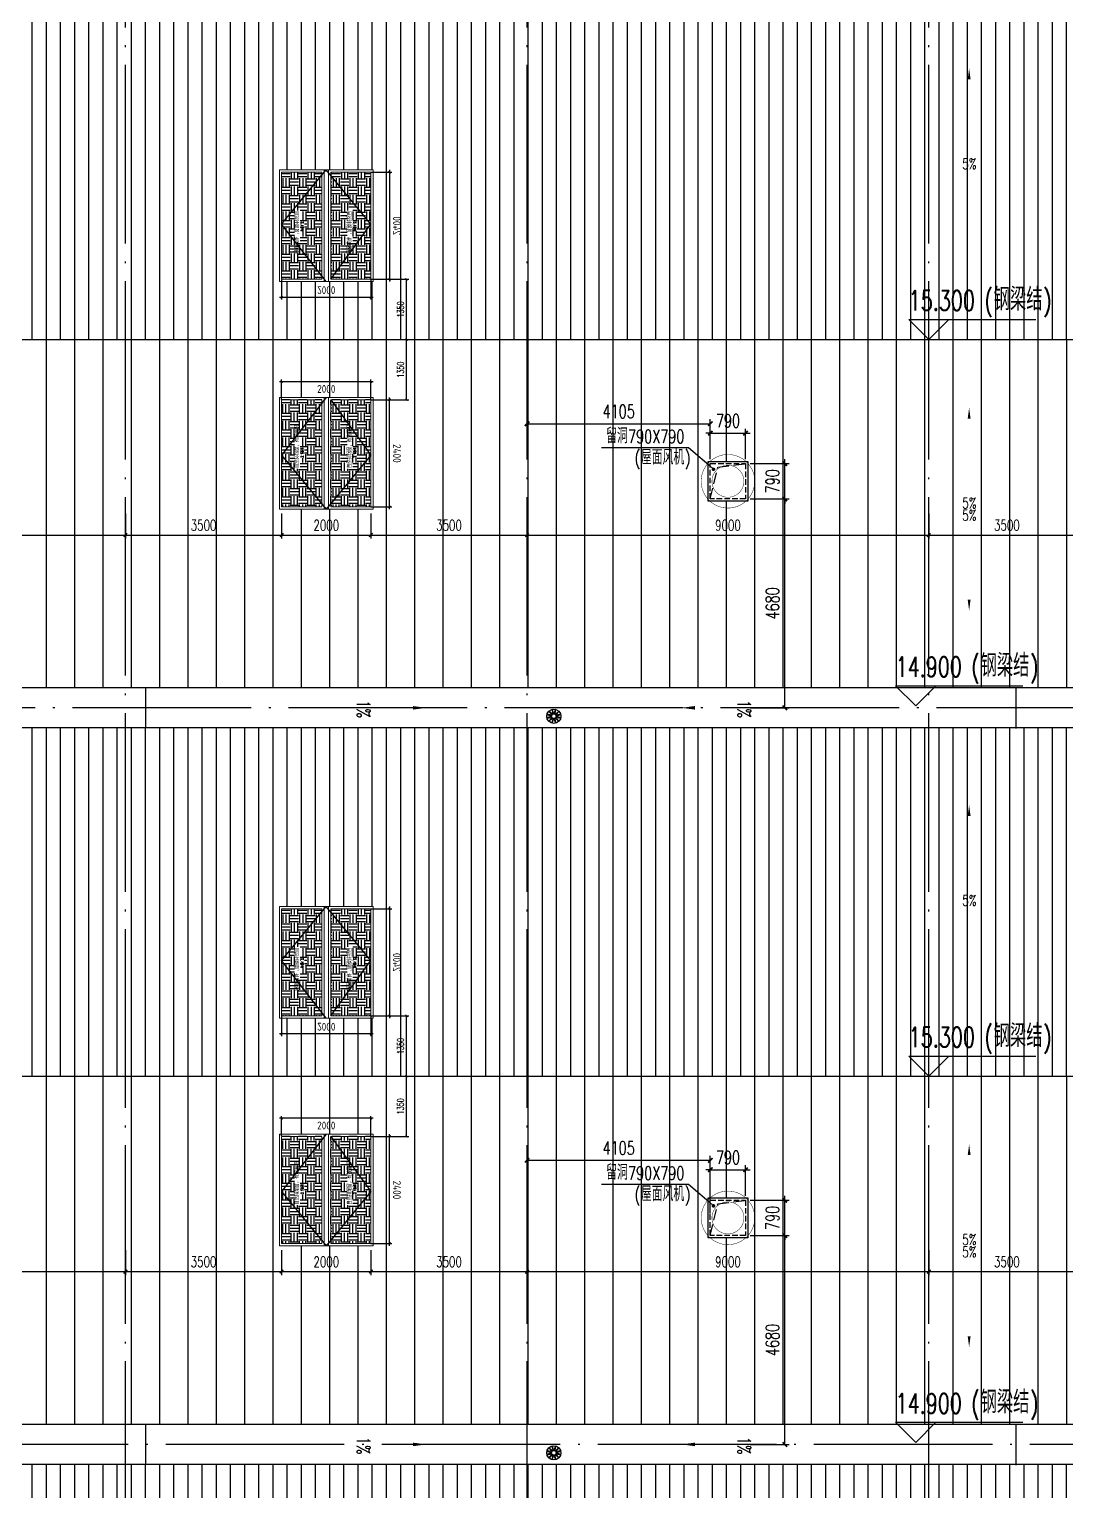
# Model space of a CAD drawing. Extents: x -1313754 to 847533, y 489853 to 941203.
# Drawn here: x 251990 to 275215, y 655532 to 688271 of the extents above; entities that cross this region are included whole.
import ezdxf

# ---------------------------------------------------------------- set-up
doc = ezdxf.new("R2010")
doc.units = 0
doc.header["$LTSCALE"] = 1000
doc.header["$MEASUREMENT"] = 0
for name, pattern in [('DASH', [0.35, 0.25, -0.1]), ('DOTE', [2.42, 2, -0.2, 0.02, -0.2]), ('HIDDEN', [9.525, 6.35, -3.175])]:
    doc.linetypes.add(name, pattern=pattern)
doc.layers.get('Defpoints').update_dxf_attribs({"color": 210})
for name, color, linetype in [('A-AXIS-DOTE', 14, 'DOTE'), ('A-AXIS-DP', 126, 'Continuous'), ('A-AXIS-SYMB', 3, 'Continuous'), ('A-DRAIN', 142, 'Continuous'), ('A-HATCH-2', 251, 'Continuous'), ('A-LIN-V', 9, 'Continuous'), ('A-SFCE', 30, 'Continuous'), ('A-WINDOW', 140, 'Continuous'), ('AS-COLN', 6, 'Continuous'), ('AS-WALL', 40, 'Continuous'), ('AS-结构边线层', 200, 'Continuous'), ('DIM_SYMB', 3, 'Continuous'), ('PUB_TEXT', 7, 'Continuous'), ('SPACE', 7, 'Continuous'), ('SPACE_HATCH', 8, 'Continuous'), ('参考线', 8, 'Continuous'), ('外框', 1, 'HIDDEN'), ('暖通', 7, 'Continuous'), ('虹吸雨水斗', 6, 'Continuous')]:
    doc.layers.add(name, color=color, linetype=linetype)
doc.layers.add('A-加建区域', color=47, linetype='Continuous', plot=False)
doc.layers.add('成型线', color=3, linetype='Continuous', lineweight=18)
doc.styles.add('_TCH_DIM', font='SIMPLEX', dxfattribs={"bigfont": 'GBCBIG'})
doc.styles.add('_TCH_DIM_T3', font='SIMPLEX', dxfattribs={"width": 0.705882, "bigfont": 'GBCBIG'})
doc.styles.add('_TCH_SPACE', font='SIMPLEX', dxfattribs={"height": 5, "bigfont": 'GBCBIG'})
doc.styles.get("Standard").update_dxf_attribs({"font": 'gbenor.shx', "bigfont": 'gbcbig.shx'})
doc.dimstyles.new('_TCH_ARCH&&100', dxfattribs={"dimtxt": 297.5, "dimasz": 100, "dimexe": 100, "dimexo": 100, "dimgap": 126.25, "dimtad": 1, "dimdec": 0, "dimzin": 0, "dimdsep": 46, "dimtxsty": '_TCH_DIM_T3', "dimblk": 'ARCHTICK', "dimcen": 0.09, "dimclrt": 7, "dimazin": 2, "dimtfac": 1, "dimtdec": 0, "dimtix": 1, "dimtmove": 2, "dimatfit": 3, "dimfxl": 0, "dimtolj": 1, "dimtzin": 0, "dimarcsym": 0})
doc.dimstyles.new('_TCH_ARCH&&50', dxfattribs={"dimtxt": 148.75, "dimasz": 50, "dimexe": 50, "dimexo": 50, "dimgap": 63.125, "dimtad": 1, "dimdec": 0, "dimzin": 0, "dimdsep": 46, "dimtxsty": '_TCH_DIM_T3', "dimblk": 'ARCHTICK', "dimcen": 0.09, "dimclrt": 7, "dimazin": 2, "dimtfac": 1, "dimtdec": 0, "dimtix": 1, "dimtmove": 2, "dimatfit": 3, "dimfxl": 0, "dimtolj": 1, "dimtzin": 0, "dimarcsym": 0})
doc.dimstyles.new('_TCH_ARCH&&80', dxfattribs={"dimtxt": 238, "dimasz": 80, "dimexe": 80, "dimexo": 80, "dimgap": 101, "dimtad": 1, "dimdec": 0, "dimzin": 0, "dimdsep": 46, "dimtxsty": '_TCH_DIM_T3', "dimblk": 'ARCHTICK', "dimcen": 0.09, "dimclrt": 7, "dimazin": 2, "dimtfac": 1, "dimtdec": 0, "dimtix": 1, "dimtmove": 2, "dimatfit": 3, "dimfxl": 0, "dimtolj": 1, "dimtzin": 0, "dimarcsym": 0})
pattern_1 = [(90, (-500100, 0), (-317.5, 0), [])]
pattern_2 = [(90, (-500100, 0), (-635, 0), [])]
pattern_3 = [(0, (0, 0), (187.5, 187.5), [187.5, -187.5]), (0, (0, 70.31), (187.5, 187.5), [187.5, -187.5]), (0, (0, 140.62), (187.5, 187.5), [187.5, -187.5]), (90, (23.44, 164.06), (-187.5, 187.5), [187.5, -187.5]), (90, (93.75, 164.06), (-187.5, 187.5), [187.5, -187.5]), (90, (164.06, 164.06), (-187.5, 187.5), [187.5, -187.5])]

# ---------------------------------------------------------------- blocks, each defined once
blk = doc.blocks.new('423213')
at = {"layer": 'A-AXIS-SYMB'}
for p, q in [((327494, 689616), (327044, 690066)), ((327044, 690066), (329894, 690066)), ((327494, 689616), (327944, 690066))]:
    blk.add_line(p, q, dxfattribs=at)
at = {"layer": 'PUB_TEXT', "style": '_TCH_DIM'}
blk.add_text('钢梁结', height=506.4, dxfattribs=at).set_placement((328948, 690266))
at = {"layer": 'PUB_TEXT', "style": '_TCH_DIM', "width": 0.705882}
for s, height, p in [('14.900', 446.2, (327043, 690266)), ('(', 446, (328738, 690266)), (')', 446, (330054, 690266))]:
    blk.add_text(s, height=height, dxfattribs=at).set_placement(p)
blk = doc.blocks.new('w4243')
at = {"layer": 'A-AXIS-SYMB'}
for p, q in [((327787, 697820), (327337, 698270)), ((327337, 698270), (330187, 698270)), ((327787, 697820), (328237, 698270))]:
    blk.add_line(p, q, dxfattribs=at)
at = {"layer": 'PUB_TEXT', "style": '_TCH_DIM', "width": 0.705882}
for s, height, p in [('(', 446, (329032, 698470)), (')', 446, (330347, 698470)), ('15.300', 446.2, (327337, 698470))]:
    blk.add_text(s, height=height, dxfattribs=at).set_placement(p)
at = {"layer": 'PUB_TEXT', "style": '_TCH_DIM'}
blk.add_text('钢梁结', height=506.4, dxfattribs=at).set_placement((329242, 698470))
blk = doc.blocks.new('rrrrrrrrrrrrrrrrrrrrr')
at = {"layer": 'A-HATCH-2'}
h = blk.add_hatch(dxfattribs=at)
h.set_pattern_fill('ANSI31', color=256, scale=200, angle=45)
h.set_pattern_definition(pattern_1)
h.paths.add_polyline_path([(-266220, 681320), (-133684.3, 681320), (-128454.2, 681320), (-128454.2, 689120), (-274689.3, 689120), (-277219.5, 681320), (-262540, 681320)])
h = blk.add_hatch(dxfattribs=at)
h.set_pattern_fill('ANSI31', color=256, scale=400, angle=45)
h.set_pattern_definition(pattern_2)
h.paths.add_polyline_path([(-266220, 681320), (-133684.3, 681320), (-128454.2, 681320), (-128454.2, 673520), (-279749.7, 673520), (-277219.5, 681320), (-262540, 681320)])
h = blk.add_hatch(dxfattribs=at)
h.set_pattern_fill('ANSI31', color=256, scale=200, angle=45)
h.set_pattern_definition(pattern_1)
h.paths.add_polyline_path([(-266220, 664820), (-133684.3, 664820), (-128454.2, 664820), (-128454.2, 672620), (-280041.7, 672620), (-282571.9, 664820), (-262540, 664820)])
h = blk.add_hatch(dxfattribs=at)
h.set_pattern_fill('ANSI31', color=256, scale=400, angle=45)
h.set_pattern_definition(pattern_2)
h.paths.add_polyline_path([(-266220, 664820), (-133684.3, 664820), (-128454.2, 664820), (-128454.2, 657020), (-285102.1, 657020), (-282571.9, 664820), (-262540, 664820)])
h = blk.add_hatch(dxfattribs=at)
h.set_pattern_fill('ANSI31', color=256, scale=200, angle=45)
h.set_pattern_definition(pattern_1)
h.paths.add_polyline_path([(-266220, 648320), (-133684.3, 648320), (-128454.2, 648320), (-128454.2, 656120), (-285554.2, 656120), (-285554.2, 654270), (-285854.2, 654270), (-285854.2, 648345), (-262540, 648320)])
at = {"layer": 'A-AXIS-SYMB'}
for points in [[(-227050, 685460, 0, 0, 0), (-227050, 687390, 0, 64, 0), (-227050, 687150, 0, 0, 0)], [(-227050, 685460, 0, 0, 0), (-227050, 687390, 0, 64, 0), (-227050, 687150, 0, 0, 0)], [(-227050, 677860, 0, 0, 0), (-227050, 679790, 0, 64, 0), (-227050, 679550, 0, 0, 0)], [(-227050, 677180, 0, 0, 0), (-227050, 675250, 0, 64, 0), (-227050, 675490, 0, 0, 0)], [(-227050, 668960, 0, 0, 0), (-227050, 670890, 0, 64, 0), (-227050, 670650, 0, 0, 0)], [(-227050, 668960, 0, 0, 0), (-227050, 670890, 0, 64, 0), (-227050, 670650, 0, 0, 0)], [(-227050, 661360, 0, 0, 0), (-227050, 663290, 0, 64, 0), (-227050, 663050, 0, 0, 0)], [(-227050, 660680, 0, 0, 0), (-227050, 658750, 0, 64, 0), (-227050, 658990, 0, 0, 0)]]:
    blk.add_lwpolyline(points, format="xyseb", dxfattribs=at)
at = {"layer": 'A-LIN-V'}
for points in [[(-128454.2, 673520), (-279749.7, 673520)], [(-280041.7, 672620), (-285102.1, 657020), (-128454.2, 657020)], [(-128454.2, 672620), (-280041.7, 672620)], [(-128454.2, 656120), (-285554.2, 656120)]]:
    blk.add_lwpolyline(points, dxfattribs=at)
at = {"layer": 'A-SFCE'}
for points in [[(-277958.7, 681320), (-128454.2, 681320)], [(-283307.8, 664820), (-128454.2, 664820)]]:
    blk.add_lwpolyline(points, dxfattribs=at)
at = {"layer": 'A-WINDOW'}
for name, p in [('w4243', (-555741.6, -16500)), ('w4243', (-555741.6, -16500)), ('423213', (-555741.6, -16500)), ('w4243', (-555741.6, -33000)), ('w4243', (-555741.6, -33000)), ('423213', (-555741.6, -33000))]:
    blk.add_blockref(name, p, dxfattribs=at)
at = {"layer": 'PUB_TEXT', "style": '_TCH_DIM', "width": 0.705882}
for p in [(-227202, 685138), (-227202, 685138), (-227202, 677538), (-227202, 677264), (-227202, 668638), (-227202, 668638), (-227202, 661038), (-227202, 660764)]:
    blk.add_text('5%', height=238, dxfattribs=at).set_placement(p)
blk = doc.blocks.new('_ArchTick')
at = {"color": 0, "linetype": 'ByBlock', "const_width": 0.4}
blk.add_lwpolyline([(-0.5, -0.5), (0.5, 0.5)], dxfattribs=at)
blk = doc.blocks.new('44')
at = {"layer": 'A-AXIS-DP', "color": 1}
for p, q in [((280302, 745270), (280302, 747370)), ((277446, 744900), (279946, 744900))]:
    blk.add_line(p, q, dxfattribs=at)
for p, xscale, yscale, zscale, rotation in [((280302, 747320), -50.00000000000003, 50.00000000000003, 50.00000000000001, 270), ((280302, 745320), -50.00000000000001, 50.00000000000001, 50.00000000000001, 90), ((279896, 744900), -50, 50, 50, 180)]:
    blk.add_blockref('_ArchTick', p, dxfattribs=dict(at, xscale=xscale, yscale=yscale, zscale=zscale, rotation=rotation))
at = {"layer": 'A-AXIS-DP', "color": 1, "xscale": -50, "yscale": 50, "zscale": 50}
blk.add_blockref('_ArchTick', (277496, 744900), dxfattribs=at)
at = {"layer": 'A-AXIS-DP', "color": 1, "insert": (278696, 744737), "char_height": 175, "attachment_point": 5, "rotation": 180}
blk.add_mtext('\\A1;2400', dxfattribs=at)
blk.add_wipeout([(277446, 745270), (279946, 745270), (279946, 747370), (277446, 747370)]).dxf.layer = '参考线'
at = {"layer": 'SPACE_HATCH'}
h = blk.add_hatch(dxfattribs=at)
h.set_pattern_fill('土壤', color=1, scale=50, style=0)
h.set_pattern_definition(pattern_3)
h.paths.add_polyline_path([(277496, 746420), (279896, 746420), (279896, 747320), (277496, 747320)])
h.paths.add_polyline_path([(278352, 746904), (279057, 746904), (279057, 747034), (278352, 747034)])
h.paths.add_polyline_path([(278591, 746811), (278817, 746811), (278817, 746895), (278591, 746895)])
h = blk.add_hatch(dxfattribs=at)
h.set_pattern_fill('土壤', color=1, scale=50, style=0)
h.set_pattern_definition(pattern_3)
h.paths.add_polyline_path([(277496, 746220), (279896, 746220), (279896, 745320), (277496, 745320)])
h.paths.add_polyline_path([(278352, 745724), (279057, 745724), (279057, 745854), (278352, 745854)])
h.paths.add_polyline_path([(278591, 745631), (278817, 745631), (278817, 745715), (278591, 745715)])
at = {"layer": 'A-AXIS-DP', "color": 1}
for p, q in [((279906, 747320), (280352, 747320)), ((277496, 745320), (277496, 744850)), ((279896, 745320), (279896, 744850)), ((279906, 745320), (280352, 745320))]:
    blk.add_line(p, q, dxfattribs=at)
at = {"layer": '外框'}
for points in [[(279946, 746320), (278658, 747320), (277446, 746320)], [(279896, 746220), (278658, 745320), (277446, 746320)]]:
    blk.add_lwpolyline(points, dxfattribs=at)
at = {"layer": '成型线'}
for p, q in [((279946, 745270), (279946, 747370)), ((277446, 746370), (279946, 746370)), ((277446, 746270), (279946, 746270)), ((277496, 746420), (279896, 746420)), ((277496, 746220), (279896, 746220))]:
    blk.add_line(p, q, dxfattribs=at)
for points in [[(279946, 745270), (277446, 745270), (277446, 747370), (279946, 747370)], [(277496, 746420), (277496, 747320), (279896, 747320), (279896, 746420)], [(279896, 746220), (279896, 745320), (277496, 745320), (277496, 746220)]]:
    blk.add_lwpolyline(points, dxfattribs=at)
at = {"layer": 'A-AXIS-DP', "color": 1, "insert": (280139, 746320), "char_height": 175, "attachment_point": 5, "rotation": 270}
blk.add_mtext('\\A1;2000', dxfattribs=at)
at = {"layer": 'SPACE', "color": 1, "style": '_TCH_SPACE'}
for p in [(278365, 746930), (278365, 745750)]:
    blk.add_text('自然排烟窗，有效面积', height=96.5, dxfattribs=at).set_placement(p)
at = {"layer": 'SPACE', "color": 1, "style": '_TCH_SPACE', "width": 0.705882}
for s, height, p in [('2.16m', 59.5, (278600, 746828)), ('2', 29.8, (278792, 746863)), ('2.16m', 59.5, (278600, 745648)), ('2', 29.8, (278792, 745683))]:
    blk.add_text(s, height=height, dxfattribs=at).set_placement(p)
blk = doc.blocks.new('*D2266')
at = {"layer": 'A-WINDOW', "color": 0, "lineweight": -2}
for p, q in [((296446, 826270), (296446, 825470)), ((297796, 826270), (297796, 825470)), ((296446, 825520), (297796, 825520))]:
    blk.add_line(p, q, dxfattribs=at)
at = {"layer": 'Defpoints', "color": 0}
for p in [(296446, 826320), (297796, 826320), (297796, 825520)]:
    blk.add_point(p, dxfattribs=at)
at = {"layer": 'A-WINDOW', "color": 0, "lineweight": -2, "xscale": 50, "yscale": 50, "zscale": 50, "rotation": 180}
blk.add_blockref('_ArchTick', (296446, 825520), dxfattribs=at)
at = {"layer": 'A-WINDOW', "color": 0, "lineweight": -2, "xscale": 50, "yscale": 50, "zscale": 50}
blk.add_blockref('_ArchTick', (297796, 825520), dxfattribs=at)
at = {"layer": 'A-WINDOW', "color": 7, "insert": (297121, 825657), "char_height": 148.8, "attachment_point": 5, "style": '_TCH_DIM_T3'}
blk.add_mtext('\\A1;1350', dxfattribs=at)
blk = doc.blocks.new('*D2267')
at = {"layer": 'A-WINDOW', "color": 0, "lineweight": -2}
for p, q in [((297796, 826270), (297796, 825470)), ((299146, 826270), (299146, 825470)), ((297796, 825520), (299146, 825520))]:
    blk.add_line(p, q, dxfattribs=at)
at = {"layer": 'Defpoints', "color": 0}
for p in [(297796, 826320), (299146, 826320), (299146, 825520)]:
    blk.add_point(p, dxfattribs=at)
at = {"layer": 'A-WINDOW', "color": 0, "lineweight": -2, "xscale": 50, "yscale": 50, "zscale": 50, "rotation": 180}
blk.add_blockref('_ArchTick', (297796, 825520), dxfattribs=at)
at = {"layer": 'A-WINDOW', "color": 0, "lineweight": -2, "xscale": 50, "yscale": 50, "zscale": 50}
blk.add_blockref('_ArchTick', (299146, 825520), dxfattribs=at)
at = {"layer": 'A-WINDOW', "color": 7, "insert": (298471, 825657), "char_height": 148.8, "attachment_point": 5, "style": '_TCH_DIM_T3'}
blk.add_mtext('\\A1;1350', dxfattribs=at)
blk = doc.blocks.new('*D2008')
at = {"layer": 'A-AXIS-DP', "color": 0, "lineweight": -2}
for p, q in [((245146, 660920), (245146, 660360)), ((254146, 660920), (254146, 660360)), ((245146, 660440), (254146, 660440))]:
    blk.add_line(p, q, dxfattribs=at)
at = {"layer": 'Defpoints', "color": 0}
for p in [(245146, 661000), (254146, 661000), (254146, 660440)]:
    blk.add_point(p, dxfattribs=at)
at = {"layer": 'A-AXIS-DP', "color": 0, "lineweight": -2, "xscale": 80, "yscale": 80, "zscale": 80, "rotation": 180}
blk.add_blockref('_ArchTick', (245146, 660440), dxfattribs=at)
at = {"layer": 'A-AXIS-DP', "color": 0, "lineweight": -2, "xscale": 80, "yscale": 80, "zscale": 80}
blk.add_blockref('_ArchTick', (254146, 660440), dxfattribs=at)
at = {"layer": 'A-AXIS-DP', "color": 7, "insert": (249646, 660660), "char_height": 238, "attachment_point": 5, "style": '_TCH_DIM_T3'}
blk.add_mtext('\\A1;9000', dxfattribs=at)
blk = doc.blocks.new('*D2009')
at = {"layer": 'A-AXIS-DP', "color": 0, "lineweight": -2}
for p, q in [((254146, 660920), (254146, 660360)), ((257646, 660920), (257646, 660360)), ((254146, 660440), (257646, 660440))]:
    blk.add_line(p, q, dxfattribs=at)
at = {"layer": 'Defpoints', "color": 0}
for p in [(254146, 661000), (257646, 661000), (257646, 660440)]:
    blk.add_point(p, dxfattribs=at)
at = {"layer": 'A-AXIS-DP', "color": 0, "lineweight": -2, "xscale": 80, "yscale": 80, "zscale": 80, "rotation": 180}
blk.add_blockref('_ArchTick', (254146, 660440), dxfattribs=at)
at = {"layer": 'A-AXIS-DP', "color": 0, "lineweight": -2, "xscale": 80, "yscale": 80, "zscale": 80}
blk.add_blockref('_ArchTick', (257646, 660440), dxfattribs=at)
at = {"layer": 'A-AXIS-DP', "color": 7, "insert": (255896, 660660), "char_height": 238, "attachment_point": 5, "style": '_TCH_DIM_T3'}
blk.add_mtext('\\A1;3500', dxfattribs=at)
blk = doc.blocks.new('*D2010')
at = {"layer": 'A-AXIS-DP', "color": 0, "lineweight": -2}
for p, q in [((257646, 660920), (257646, 660360)), ((259646, 660920), (259646, 660360)), ((257646, 660440), (259646, 660440))]:
    blk.add_line(p, q, dxfattribs=at)
at = {"layer": 'Defpoints', "color": 0}
for p in [(257646, 661000), (259646, 661000), (259646, 660440)]:
    blk.add_point(p, dxfattribs=at)
at = {"layer": 'A-AXIS-DP', "color": 0, "lineweight": -2, "xscale": 80, "yscale": 80, "zscale": 80, "rotation": 180}
blk.add_blockref('_ArchTick', (257646, 660440), dxfattribs=at)
at = {"layer": 'A-AXIS-DP', "color": 0, "lineweight": -2, "xscale": 80, "yscale": 80, "zscale": 80}
blk.add_blockref('_ArchTick', (259646, 660440), dxfattribs=at)
at = {"layer": 'A-AXIS-DP', "color": 7, "insert": (258646, 660660), "char_height": 238, "attachment_point": 5, "style": '_TCH_DIM_T3'}
blk.add_mtext('\\A1;2000', dxfattribs=at)
blk = doc.blocks.new('*D2011')
at = {"layer": 'A-AXIS-DP', "color": 0, "lineweight": -2}
for p, q in [((259646, 660920), (259646, 660360)), ((263146, 660920), (263146, 660360)), ((259646, 660440), (263146, 660440))]:
    blk.add_line(p, q, dxfattribs=at)
at = {"layer": 'Defpoints', "color": 0}
for p in [(259646, 661000), (263146, 661000), (263146, 660440)]:
    blk.add_point(p, dxfattribs=at)
at = {"layer": 'A-AXIS-DP', "color": 0, "lineweight": -2, "xscale": 80, "yscale": 80, "zscale": 80, "rotation": 180}
blk.add_blockref('_ArchTick', (259646, 660440), dxfattribs=at)
at = {"layer": 'A-AXIS-DP', "color": 0, "lineweight": -2, "xscale": 80, "yscale": 80, "zscale": 80}
blk.add_blockref('_ArchTick', (263146, 660440), dxfattribs=at)
at = {"layer": 'A-AXIS-DP', "color": 7, "insert": (261396, 660660), "char_height": 238, "attachment_point": 5, "style": '_TCH_DIM_T3'}
blk.add_mtext('\\A1;3500', dxfattribs=at)
blk = doc.blocks.new('*D2012')
at = {"layer": 'A-AXIS-DP', "color": 0, "lineweight": -2}
for p, q in [((263146, 660920), (263146, 660360)), ((272146, 660920), (272146, 660360)), ((263146, 660440), (272146, 660440))]:
    blk.add_line(p, q, dxfattribs=at)
at = {"layer": 'Defpoints', "color": 0}
for p in [(263146, 661000), (272146, 661000), (272146, 660440)]:
    blk.add_point(p, dxfattribs=at)
at = {"layer": 'A-AXIS-DP', "color": 0, "lineweight": -2, "xscale": 80, "yscale": 80, "zscale": 80, "rotation": 180}
blk.add_blockref('_ArchTick', (263146, 660440), dxfattribs=at)
at = {"layer": 'A-AXIS-DP', "color": 0, "lineweight": -2, "xscale": 80, "yscale": 80, "zscale": 80}
blk.add_blockref('_ArchTick', (272146, 660440), dxfattribs=at)
at = {"layer": 'A-AXIS-DP', "color": 7, "insert": (267646, 660660), "char_height": 238, "attachment_point": 5, "style": '_TCH_DIM_T3'}
blk.add_mtext('\\A1;9000', dxfattribs=at)
blk = doc.blocks.new('*D2013')
at = {"layer": 'A-AXIS-DP', "color": 0, "lineweight": -2}
for p, q in [((272146, 660920), (272146, 660360)), ((275646, 660920), (275646, 660360)), ((272146, 660440), (275646, 660440))]:
    blk.add_line(p, q, dxfattribs=at)
at = {"layer": 'Defpoints', "color": 0}
for p in [(272146, 661000), (275646, 661000), (275646, 660440)]:
    blk.add_point(p, dxfattribs=at)
at = {"layer": 'A-AXIS-DP', "color": 0, "lineweight": -2, "xscale": 80, "yscale": 80, "zscale": 80, "rotation": 180}
blk.add_blockref('_ArchTick', (272146, 660440), dxfattribs=at)
at = {"layer": 'A-AXIS-DP', "color": 0, "lineweight": -2, "xscale": 80, "yscale": 80, "zscale": 80}
blk.add_blockref('_ArchTick', (275646, 660440), dxfattribs=at)
at = {"layer": 'A-AXIS-DP', "color": 7, "insert": (273896, 660660), "char_height": 238, "attachment_point": 5, "style": '_TCH_DIM_T3'}
blk.add_mtext('\\A1;3500', dxfattribs=at)
blk = doc.blocks.new('*D2038')
at = {"layer": 'A-AXIS-DP', "color": 0, "lineweight": -2}
for p, q in [((245146, 677420), (245146, 676860)), ((254146, 677420), (254146, 676860)), ((245146, 676940), (254146, 676940))]:
    blk.add_line(p, q, dxfattribs=at)
at = {"layer": 'Defpoints', "color": 0}
for p in [(245146, 677500), (254146, 677500), (254146, 676940)]:
    blk.add_point(p, dxfattribs=at)
at = {"layer": 'A-AXIS-DP', "color": 0, "lineweight": -2, "xscale": 80, "yscale": 80, "zscale": 80, "rotation": 180}
blk.add_blockref('_ArchTick', (245146, 676940), dxfattribs=at)
at = {"layer": 'A-AXIS-DP', "color": 0, "lineweight": -2, "xscale": 80, "yscale": 80, "zscale": 80}
blk.add_blockref('_ArchTick', (254146, 676940), dxfattribs=at)
at = {"layer": 'A-AXIS-DP', "color": 7, "insert": (249646, 677160), "char_height": 238, "attachment_point": 5, "style": '_TCH_DIM_T3'}
blk.add_mtext('\\A1;9000', dxfattribs=at)
blk = doc.blocks.new('*D2039')
at = {"layer": 'A-AXIS-DP', "color": 0, "lineweight": -2}
for p, q in [((254146, 677420), (254146, 676860)), ((257646, 677420), (257646, 676860)), ((254146, 676940), (257646, 676940))]:
    blk.add_line(p, q, dxfattribs=at)
at = {"layer": 'Defpoints', "color": 0}
for p in [(254146, 677500), (257646, 677500), (257646, 676940)]:
    blk.add_point(p, dxfattribs=at)
at = {"layer": 'A-AXIS-DP', "color": 0, "lineweight": -2, "xscale": 80, "yscale": 80, "zscale": 80, "rotation": 180}
blk.add_blockref('_ArchTick', (254146, 676940), dxfattribs=at)
at = {"layer": 'A-AXIS-DP', "color": 0, "lineweight": -2, "xscale": 80, "yscale": 80, "zscale": 80}
blk.add_blockref('_ArchTick', (257646, 676940), dxfattribs=at)
at = {"layer": 'A-AXIS-DP', "color": 7, "insert": (255896, 677160), "char_height": 238, "attachment_point": 5, "style": '_TCH_DIM_T3'}
blk.add_mtext('\\A1;3500', dxfattribs=at)
blk = doc.blocks.new('*D2040')
at = {"layer": 'A-AXIS-DP', "color": 0, "lineweight": -2}
for p, q in [((257646, 677420), (257646, 676860)), ((259646, 677420), (259646, 676860)), ((257646, 676940), (259646, 676940))]:
    blk.add_line(p, q, dxfattribs=at)
at = {"layer": 'Defpoints', "color": 0}
for p in [(257646, 677500), (259646, 677500), (259646, 676940)]:
    blk.add_point(p, dxfattribs=at)
at = {"layer": 'A-AXIS-DP', "color": 0, "lineweight": -2, "xscale": 80, "yscale": 80, "zscale": 80, "rotation": 180}
blk.add_blockref('_ArchTick', (257646, 676940), dxfattribs=at)
at = {"layer": 'A-AXIS-DP', "color": 0, "lineweight": -2, "xscale": 80, "yscale": 80, "zscale": 80}
blk.add_blockref('_ArchTick', (259646, 676940), dxfattribs=at)
at = {"layer": 'A-AXIS-DP', "color": 7, "insert": (258646, 677160), "char_height": 238, "attachment_point": 5, "style": '_TCH_DIM_T3'}
blk.add_mtext('\\A1;2000', dxfattribs=at)
blk = doc.blocks.new('*D2041')
at = {"layer": 'A-AXIS-DP', "color": 0, "lineweight": -2}
for p, q in [((259646, 677420), (259646, 676860)), ((263146, 677420), (263146, 676860)), ((259646, 676940), (263146, 676940))]:
    blk.add_line(p, q, dxfattribs=at)
at = {"layer": 'Defpoints', "color": 0}
for p in [(259646, 677500), (263146, 677500), (263146, 676940)]:
    blk.add_point(p, dxfattribs=at)
at = {"layer": 'A-AXIS-DP', "color": 0, "lineweight": -2, "xscale": 80, "yscale": 80, "zscale": 80, "rotation": 180}
blk.add_blockref('_ArchTick', (259646, 676940), dxfattribs=at)
at = {"layer": 'A-AXIS-DP', "color": 0, "lineweight": -2, "xscale": 80, "yscale": 80, "zscale": 80}
blk.add_blockref('_ArchTick', (263146, 676940), dxfattribs=at)
at = {"layer": 'A-AXIS-DP', "color": 7, "insert": (261396, 677160), "char_height": 238, "attachment_point": 5, "style": '_TCH_DIM_T3'}
blk.add_mtext('\\A1;3500', dxfattribs=at)
blk = doc.blocks.new('*D2042')
at = {"layer": 'A-AXIS-DP', "color": 0, "lineweight": -2}
for p, q in [((263146, 677420), (263146, 676860)), ((272146, 677420), (272146, 676860)), ((263146, 676940), (272146, 676940))]:
    blk.add_line(p, q, dxfattribs=at)
at = {"layer": 'Defpoints', "color": 0}
for p in [(263146, 677500), (272146, 677500), (272146, 676940)]:
    blk.add_point(p, dxfattribs=at)
at = {"layer": 'A-AXIS-DP', "color": 0, "lineweight": -2, "xscale": 80, "yscale": 80, "zscale": 80, "rotation": 180}
blk.add_blockref('_ArchTick', (263146, 676940), dxfattribs=at)
at = {"layer": 'A-AXIS-DP', "color": 0, "lineweight": -2, "xscale": 80, "yscale": 80, "zscale": 80}
blk.add_blockref('_ArchTick', (272146, 676940), dxfattribs=at)
at = {"layer": 'A-AXIS-DP', "color": 7, "insert": (267646, 677160), "char_height": 238, "attachment_point": 5, "style": '_TCH_DIM_T3'}
blk.add_mtext('\\A1;9000', dxfattribs=at)
blk = doc.blocks.new('*D2043')
at = {"layer": 'A-AXIS-DP', "color": 0, "lineweight": -2}
for p, q in [((272146, 677420), (272146, 676860)), ((275646, 677420), (275646, 676860)), ((272146, 676940), (275646, 676940))]:
    blk.add_line(p, q, dxfattribs=at)
at = {"layer": 'Defpoints', "color": 0}
for p in [(272146, 677500), (275646, 677500), (275646, 676940)]:
    blk.add_point(p, dxfattribs=at)
at = {"layer": 'A-AXIS-DP', "color": 0, "lineweight": -2, "xscale": 80, "yscale": 80, "zscale": 80, "rotation": 180}
blk.add_blockref('_ArchTick', (272146, 676940), dxfattribs=at)
at = {"layer": 'A-AXIS-DP', "color": 0, "lineweight": -2, "xscale": 80, "yscale": 80, "zscale": 80}
blk.add_blockref('_ArchTick', (275646, 676940), dxfattribs=at)
at = {"layer": 'A-AXIS-DP', "color": 7, "insert": (273896, 677160), "char_height": 238, "attachment_point": 5, "style": '_TCH_DIM_T3'}
blk.add_mtext('\\A1;3500', dxfattribs=at)
blk = doc.blocks.new('dote')
at = {"layer": 'A-AXIS-DOTE', "ltscale": 2}
for p, q in [((-25117.8, -169748.9), (-25117.8, -75950)), ((-16117.8, -169748.9), (-16117.8, -75950)), ((-7117.8, -169748.9), (-7117.8, -75950)), ((98696.4, -131750), (-75513.6, -131750)), ((100786.4, -148250), (-75513.6, -148250))]:
    blk.add_line(p, q, dxfattribs=at)
blk = doc.blocks.new('*D138')
at = {"layer": 'A-AXIS-DP', "color": 0, "lineweight": -2}
for p, q in [((-495, 395), (-1374, 395)), ((-1274, 395), (-1274, 495)), ((-1274, 395), (-1274, -395)), ((-495, -395), (-1374, -395)), ((-1274, -395), (-1274, -495))]:
    blk.add_line(p, q, dxfattribs=at)
at = {"layer": 'Defpoints', "color": 0}
for p in [(-395, 395), (-1274, -395), (-395, -395)]:
    blk.add_point(p, dxfattribs=at)
at = {"layer": 'A-AXIS-DP', "color": 0, "lineweight": -2, "xscale": 100, "yscale": 100, "zscale": 100}
for p, rotation in [((-1274, 395), 270), ((-1274, -395), 90)]:
    blk.add_blockref('_ArchTick', p, dxfattribs=dict(at, rotation=rotation))
at = {"layer": 'A-AXIS-DP', "color": 7, "insert": (-999, 0), "char_height": 297.5, "attachment_point": 5, "rotation": 270, "style": '_TCH_DIM_T3'}
blk.add_mtext('\\A1;790', dxfattribs=at)
blk = doc.blocks.new('*D139')
at = {"layer": 'A-AXIS-DP', "color": 0, "lineweight": -2}
for p, q in [((-395, -495), (-395, -1178)), ((395, -495), (395, -1178)), ((-395, -1078), (-495, -1078)), ((395, -1078), (-395, -1078)), ((395, -1078), (495, -1078))]:
    blk.add_line(p, q, dxfattribs=at)
at = {"layer": 'Defpoints', "color": 0}
for p in [(-395, -395), (395, -395), (-395, -1078)]:
    blk.add_point(p, dxfattribs=at)
at = {"layer": 'A-AXIS-DP', "color": 0, "lineweight": -2, "xscale": 100, "yscale": 100, "zscale": 100}
blk.add_blockref('_ArchTick', (-395, -1078), dxfattribs=at)
at = {"layer": 'A-AXIS-DP', "color": 0, "lineweight": -2, "xscale": 100, "yscale": 100, "zscale": 100, "rotation": 180}
blk.add_blockref('_ArchTick', (395, -1078), dxfattribs=at)
at = {"layer": 'A-AXIS-DP', "color": 7, "insert": (0, -1353), "char_height": 297.5, "attachment_point": 5, "rotation": 180, "style": '_TCH_DIM_T3'}
blk.add_mtext('\\A1;790', dxfattribs=at)
blk = doc.blocks.new('*D2454')
at = {"layer": 'A-AXIS-DP', "color": 0, "lineweight": -2}
for p, q in [((263146, 678640), (263146, 679535)), ((263146, 679435), (267251, 679435)), ((267251, 678640), (267251, 679535))]:
    blk.add_line(p, q, dxfattribs=at)
at = {"layer": 'Defpoints', "color": 0}
for p in [(267251, 679435), (263146, 678540), (267251, 678540)]:
    blk.add_point(p, dxfattribs=at)
at = {"layer": 'A-AXIS-DP', "color": 0, "lineweight": -2, "xscale": 100, "yscale": 100, "zscale": 100, "rotation": 180}
blk.add_blockref('_ArchTick', (263146, 679435), dxfattribs=at)
at = {"layer": 'A-AXIS-DP', "color": 0, "lineweight": -2, "xscale": 100, "yscale": 100, "zscale": 100}
blk.add_blockref('_ArchTick', (267251, 679435), dxfattribs=at)
at = {"layer": 'A-AXIS-DP', "color": 7, "insert": (265198, 679710), "char_height": 297.5, "attachment_point": 5, "style": '_TCH_DIM_T3'}
blk.add_mtext('\\A1;4105', dxfattribs=at)
blk = doc.blocks.new('*D2460')
at = {"layer": 'A-AXIS-DP', "color": 0, "lineweight": -2}
for p, q in [((268141, 677750), (269020, 677750)), ((268920, 673070), (268920, 677750)), ((268141, 673070), (269020, 673070))]:
    blk.add_line(p, q, dxfattribs=at)
at = {"layer": 'Defpoints', "color": 0}
for p in [(268041, 677750), (268920, 677750), (268041, 673070)]:
    blk.add_point(p, dxfattribs=at)
at = {"layer": 'A-AXIS-DP', "color": 0, "lineweight": -2, "xscale": 100, "yscale": 100, "zscale": 100}
for p, rotation in [((268920, 677750), 90), ((268920, 673070), 270)]:
    blk.add_blockref('_ArchTick', p, dxfattribs=dict(at, rotation=rotation))
at = {"layer": 'A-AXIS-DP', "color": 7, "insert": (268645, 675410), "char_height": 297.5, "attachment_point": 5, "rotation": 90, "style": '_TCH_DIM_T3'}
blk.add_mtext('\\A1;4680', dxfattribs=at)
blk = doc.blocks.new('*D2464')
at = {"layer": 'A-AXIS-DP', "color": 0, "lineweight": -2}
for p, q in [((263146, 661745), (263146, 663035)), ((267251, 661745), (267251, 663035)), ((263146, 662935), (267251, 662935))]:
    blk.add_line(p, q, dxfattribs=at)
at = {"layer": 'Defpoints', "color": 0}
for p in [(267251, 662935), (263146, 661645), (267251, 661645)]:
    blk.add_point(p, dxfattribs=at)
at = {"layer": 'A-AXIS-DP', "color": 0, "lineweight": -2, "xscale": 100, "yscale": 100, "zscale": 100, "rotation": 180}
blk.add_blockref('_ArchTick', (263146, 662935), dxfattribs=at)
at = {"layer": 'A-AXIS-DP', "color": 0, "lineweight": -2, "xscale": 100, "yscale": 100, "zscale": 100}
blk.add_blockref('_ArchTick', (267251, 662935), dxfattribs=at)
at = {"layer": 'A-AXIS-DP', "color": 7, "insert": (265198, 663210), "char_height": 297.5, "attachment_point": 5, "style": '_TCH_DIM_T3'}
blk.add_mtext('\\A1;4105', dxfattribs=at)
blk = doc.blocks.new('*D2465')
at = {"layer": 'A-AXIS-DP', "color": 0, "lineweight": -2}
for p, q in [((268141, 661250), (269020, 661250)), ((268920, 656570), (268920, 661250)), ((268141, 656570), (269020, 656570))]:
    blk.add_line(p, q, dxfattribs=at)
at = {"layer": 'Defpoints', "color": 0}
for p in [(268041, 661250), (268920, 661250), (268041, 656570)]:
    blk.add_point(p, dxfattribs=at)
at = {"layer": 'A-AXIS-DP', "color": 0, "lineweight": -2, "xscale": 100, "yscale": 100, "zscale": 100}
for p, rotation in [((268920, 661250), 90), ((268920, 656570), 270)]:
    blk.add_blockref('_ArchTick', p, dxfattribs=dict(at, rotation=rotation))
at = {"layer": 'A-AXIS-DP', "color": 7, "insert": (268645, 658910), "char_height": 297.5, "attachment_point": 5, "rotation": 90, "style": '_TCH_DIM_T3'}
blk.add_mtext('\\A1;4680', dxfattribs=at)
blk = doc.blocks.new('“奔腾”虹吸雨水斗')
at = {"layer": '虹吸雨水斗', "lineweight": 25}
for p, q in [((946944, 86685), (947028, 86658)), ((947032, 86673), (946946, 86692)), ((946982, 86753), (947040, 86688)), ((947052, 86699), (946987, 86758)), ((947048, 86793), (947066, 86707)), ((947082, 86711), (947055, 86795)), ((947125, 86795), (947098, 86711)), ((947114, 86707), (947132, 86793)), ((947194, 86758), (947128, 86699)), ((947140, 86688), (947199, 86753)), ((947234, 86692), (947148, 86673)), ((947152, 86658), (947236, 86685)), ((947028, 86641), (946944, 86614)), ((946946, 86607), (947032, 86625)), ((947040, 86611), (946982, 86546)), ((946987, 86541), (947052, 86600)), ((947066, 86592), (947048, 86506)), ((947055, 86504), (947082, 86587)), ((947098, 86587), (947125, 86504)), ((947132, 86506), (947114, 86592)), ((947128, 86600), (947194, 86541)), ((947199, 86546), (947140, 86611)), ((947148, 86625), (947234, 86607)), ((947236, 86614), (947152, 86641))]:
    blk.add_line(p, q, dxfattribs=at)
for radius in [150, 47.6]:
    blk.add_circle((947090, 86649), radius, dxfattribs=at)
for centre, start, end in [((947034, 86682), 261.6382, 38.3675), ((947057, 86706), 231.6382, 8.3675), ((947090, 86715), 201.6382, 338.3675), ((947123, 86706), 171.6382, 308.3675), ((947147, 86682), 141.6382, 278.3675), ((947025, 86649), 291.6382, 68.3675), ((947034, 86617), 321.6382, 98.3675), ((947057, 86593), 351.6382, 128.3675), ((947090, 86584), 21.6382, 158.3675), ((947123, 86593), 51.6382, 188.3675), ((947147, 86617), 81.6382, 218.3675), ((947155, 86649), 111.6382, 248.3675)]:
    blk.add_arc(centre, 8.82, start, end, dxfattribs=at)
blk = doc.blocks.new('w4234233')
at = {"layer": 'A-AXIS-SYMB'}
for points in [[(355546, 826830, 0, 0, 0), (355546, 825680, 0, 80, 0), (355546, 825980, 0, 0, 0)], [(355546, 818810, 0, 0, 0), (355546, 819960, 0, 80, 0), (355546, 819660, 0, 0, 0)]]:
    blk.add_lwpolyline(points, format="xyseb", dxfattribs=at)
at = {"layer": 'PUB_TEXT', "style": '_TCH_DIM', "width": 0.705882}
for p in [(355376, 826935), (355376, 818407)]:
    blk.add_text('1%%%', height=297.5, dxfattribs=at).set_placement(p)
blk = doc.blocks.new('21321423')
at = {"layer": 'A-DRAIN'}
for p, q in [((254596, 673520), (254596, 672620)), ((274096, 673508), (274096, 672608)), ((254596, 657020), (254596, 656120)), ((274096, 657008), (274096, 656108))]:
    blk.add_line(p, q, dxfattribs=at)
at = {"layer": 'A-加建区域', "rotation": 270}
for p in [(-559074, 1028616), (-559074, 1012116)]:
    blk.add_blockref('w4234233', p, dxfattribs=at)
at = {"layer": '虹吸雨水斗', "xscale": 1.061320754715, "yscale": 1.061320754715, "zscale": 1.061320754715}
for p in [(-741421, 580919), (-741421, 564420)]:
    blk.add_blockref('“奔腾”虹吸雨水斗', p, dxfattribs=at)
blk = doc.blocks.new('eeee')
at = {"layer": 'A-LIN-V'}
blk.add_blockref('44', (16550, 81000), dxfattribs=at)
at = {"layer": 'A-LIN-V', "xscale": -0.9999999999999998}
blk.add_blockref('44', (579041.6, 81000), dxfattribs=at)
at = {"layer": 'A-WINDOW', "color": 1}
for p1, p2, picture, middle in [((296445.9, 826320), (297795.8, 826320), '*D2266', (297120.8, 825657.5)), ((297795.8, 826320), (299145.8, 826320), '*D2267', (298470.8, 825657.5))]:
    dim = blk.add_aligned_dim(p1=p1, p2=p2, distance=-800, dimstyle='_TCH_ARCH&&50', dxfattribs=at)
    dim.commit()
    dim.dimension.update_dxf_attribs({"geometry": picture, "text_midpoint": middle})
blk = doc.blocks.new('423432432222')
at = {"layer": 'A-WINDOW', "rotation": 90}
blk.add_blockref('eeee', (1193916, 416524), dxfattribs=at)
blk = doc.blocks.new('242343243')
at = {"layer": 'A-WINDOW'}
for p in [(-107950, -33000), (-107950, -49500)]:
    blk.add_blockref('423432432222', p, dxfattribs=at)
at = {"layer": 'A-AXIS-DP'}
for p1, p2, picture, middle in [((245145.8, 677500), (254145.8, 677500), '*D2038', (249645.8, 677160)), ((263145.8, 677500), (272145.8, 677500), '*D2042', (267645.8, 677160)), ((272145.8, 677500), (275645.9, 677500), '*D2043', (273895.9, 677160)), ((245145.8, 661000), (254145.8, 661000), '*D2008', (249645.8, 660660)), ((263145.8, 661000), (272145.8, 661000), '*D2012', (267645.8, 660660)), ((272145.8, 661000), (275645.9, 661000), '*D2013', (273895.9, 660660))]:
    dim = blk.add_aligned_dim(p1=p1, p2=p2, distance=-560, dimstyle='_TCH_ARCH&&80', dxfattribs=at)
    dim.commit()
    dim.dimension.update_dxf_attribs({"geometry": picture, "text_midpoint": middle})
for p1, p2, picture, middle in [((254145.8, 677500), (257645.9, 677500), '*D2039', (255895.9, 677160)), ((257645.9, 677500), (259645.9, 677500), '*D2040', (258645.9, 677160)), ((259645.9, 677500), (263145.8, 677500), '*D2041', (261395.9, 677160)), ((254145.8, 661000), (257645.9, 661000), '*D2009', (255895.9, 660660)), ((257645.9, 661000), (259645.9, 661000), '*D2010', (258645.9, 660660)), ((259645.9, 661000), (263145.8, 661000), '*D2011', (261395.9, 660660))]:
    dim = blk.add_aligned_dim(p1=p1, p2=p2, distance=-560, dimstyle='_TCH_ARCH&&80', dxfattribs=at)
    dim.commit()
    dim.dimension.update_dxf_attribs({"geometry": picture, "text_midpoint": middle})
blk = doc.blocks.new('fengji')
at = {"layer": 'DIM_SYMB'}
blk.add_line((884.2, -747.9), (2834.2, -747.9), dxfattribs=at)
at = {"layer": 'DIM_SYMB', "color": 7, "style": '_TCH_DIM', "width": 0.705882}
for s, p in [(')', (967.7, -372.9)), ('(', (2090.7, -372.9)), ('790X790', (2237.7, -852.9))]:
    blk.add_text(s, height=297.5, rotation=180, dxfattribs=at).set_placement(p)
at = {"layer": 'DIM_SYMB', "color": 7, "style": '_TCH_DIM'}
for s, p in [('屋面风机', (1950.7, -372.9)), ('留洞', (2729.2, -852.9))]:
    blk.add_text(s, height=337.59, rotation=180, dxfattribs=at).set_placement(p)
blk.add_wipeout([(-445, 445), (445, 445), (445, -445), (-445, -445)]).dxf.layer = '参考线'
at = {"layer": 'A-HATCH-2', "const_width": 10}
for points in [[(0, -600.2, -1), (0, 600.2, -1)], [(0, -600.2, 1), (0, 600.2, 1)]]:
    blk.add_lwpolyline(points, format="xyb", dxfattribs=at)
at = {"layer": 'A-HATCH-2', "linetype": 'DASH', "const_width": 10}
for points in [[(0, -358.3, -1), (0, 358.3, -1)], [(0, -358.3, 1), (0, 358.3, 1)]]:
    blk.add_lwpolyline(points, format="xyb", dxfattribs=at)
at = {"layer": 'AS-COLN', "ltscale": 0.5}
blk.add_lwpolyline([(-445, 445), (445, 445), (445, -445), (-445, -445)], close=True, dxfattribs=at)
at = {"layer": 'AS-COLN', "linetype": 'DASH', "ltscale": 0.5}
blk.add_lwpolyline([(-395, 395), (395, 395), (395, -395), (-395, -395)], close=True, dxfattribs=at)
at = {"layer": 'AS-结构边线层', "linetype": 'DASH'}
blk.add_lwpolyline([(395, 395), (225.4, -315), (-395, -395)], dxfattribs=at)
at = {"layer": 'DIM_SYMB'}
blk.add_line((324.2, -267.9), (884.2, -747.9), dxfattribs=at)
at = {"layer": 'DIM_SYMB', "const_width": 40}
blk.add_lwpolyline([(310.3, -253.5, -1), (338.1, -282.3, -1)], format="xyb", close=True, dxfattribs=at)
at = {"layer": 'A-AXIS-DP'}
for p1, distance, picture, middle in [((-395, 395), -879.2, '*D138', (-999.2, 0)), ((395, -395), 682.9, '*D139', (0, -1352.9))]:
    dim = blk.add_aligned_dim(p1=p1, p2=(-395, -395), distance=distance, dimstyle='_TCH_ARCH&&100', dxfattribs=at)
    dim.commit()
    dim.dimension.update_dxf_attribs({"geometry": picture, "text_midpoint": middle})
blk = doc.blocks.new('2312321321')
at = {"layer": '暖通', "rotation": 180}
for p in [(267645.8, 678145), (267645.8, 661645)]:
    blk.add_blockref('fengji', p, dxfattribs=at)
at = {"layer": 'A-AXIS-DP'}
for p1, p2, distance, picture, middle in [((263145.8, 678540), (267250.8, 678540), 895, '*D2454', (265198.3, 679710)), ((268040.8, 673070), (268040.8, 677750), -879.2, '*D2460', (268645, 675410)), ((263145.8, 661645), (267250.8, 661645), 1290, '*D2464', (265198.3, 663210)), ((268040.8, 656570), (268040.8, 661250), -879.2, '*D2465', (268645, 658910))]:
    dim = blk.add_aligned_dim(p1=p1, p2=p2, distance=distance, dimstyle='_TCH_ARCH&&100', dxfattribs=at)
    dim.commit()
    dim.dimension.update_dxf_attribs({"geometry": picture, "text_midpoint": middle})

msp = doc.modelspace()

# ---------------------------------------------------------------- block references
msp.add_blockref('rrrrrrrrrrrrrrrrrrrrr', (500100, 0))

# ---------------------------------------------------------------- next in the draw order: block references
at = {"layer": 'A-WINDOW'}
msp.add_blockref('242343243', (0, 0), dxfattribs=at)

# ---------------------------------------------------------------- next in the draw order: block references
at = {"layer": 'AS-WALL'}
msp.add_blockref('dote', (279263.6, 804820), dxfattribs=at)

# ---------------------------------------------------------------- next in the draw order: block references
at = {"layer": '暖通', "color": 7}
msp.add_blockref('2312321321', (0, 0), dxfattribs=at)

# ---------------------------------------------------------------- next in the draw order: block references
at = {"layer": '虹吸雨水斗', "linetype": 'Continuous'}
msp.add_blockref('21321423', (0, 0), dxfattribs=at)

doc.saveas('drawing.dxf')
